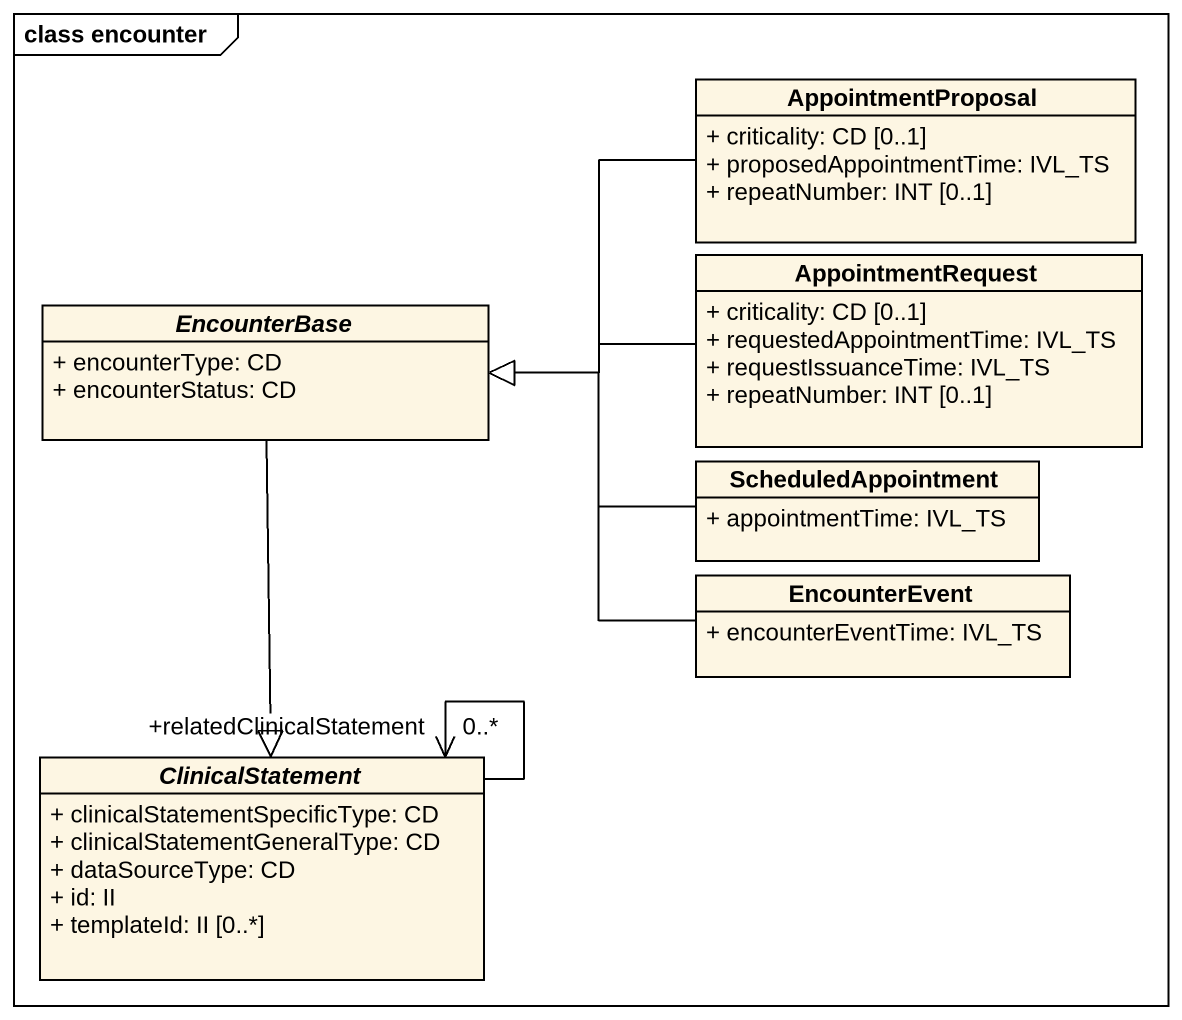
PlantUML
@startuml
mainframe class encounter
hide circle
hide empty members
skinparam classAttributeIconSize 0
class AppointmentProposal {
  + criticality: CD [0..1]
  + proposedAppointmentTime: IVL_TS
  + repeatNumber: INT [0..1]
}
class AppointmentRequest {
  + criticality: CD [0..1]
  + requestedAppointmentTime: IVL_TS
  + requestIssuanceTime: IVL_TS
  + repeatNumber: INT [0..1]
}
abstract class EncounterBase {
  + encounterType: CD
  + encounterStatus: CD
}
class ScheduledAppointment {
  + appointmentTime: IVL_TS
}
class EncounterEvent {
  + encounterEventTime: IVL_TS
}
abstract class ClinicalStatement {
  + clinicalStatementSpecificType: CD
  + clinicalStatementGeneralType: CD
  + dataSourceType: CD
  + id: II
  + templateId: II [0..*]
}
AppointmentProposal -left-|> EncounterBase
AppointmentRequest -left-|> EncounterBase
EncounterBase --|> ClinicalStatement
ScheduledAppointment -left-|> EncounterBase
EncounterEvent -left-|> EncounterBase
ClinicalStatement --> "+relatedClinicalStatement\n0..*" ClinicalStatement
@enduml
